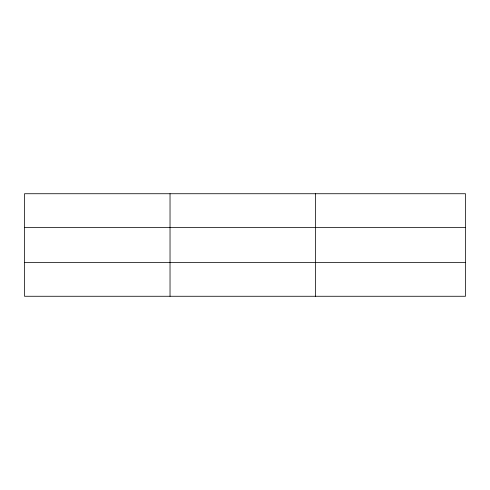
<?xml version="1.0" encoding="UTF-8"?>
<svg xmlns="http://www.w3.org/2000/svg" width="490" height="490" viewBox="0 0 490 490"><rect width="100%" height="100%" fill="white"/><g stroke="black" fill="none" stroke-linecap="round" stroke-linejoin="round"><path stroke-width="0.73" d="M170.03 193.734L170.03 296.266M315.56 193.734L315.56 296.266M465.5 262.432L465.5 296.266L24.5 296.266L24.5 193.734L465.5 193.734L465.5 262.432L24.5 262.432M24.5 227.568L465.5 227.568"/></g></svg>
